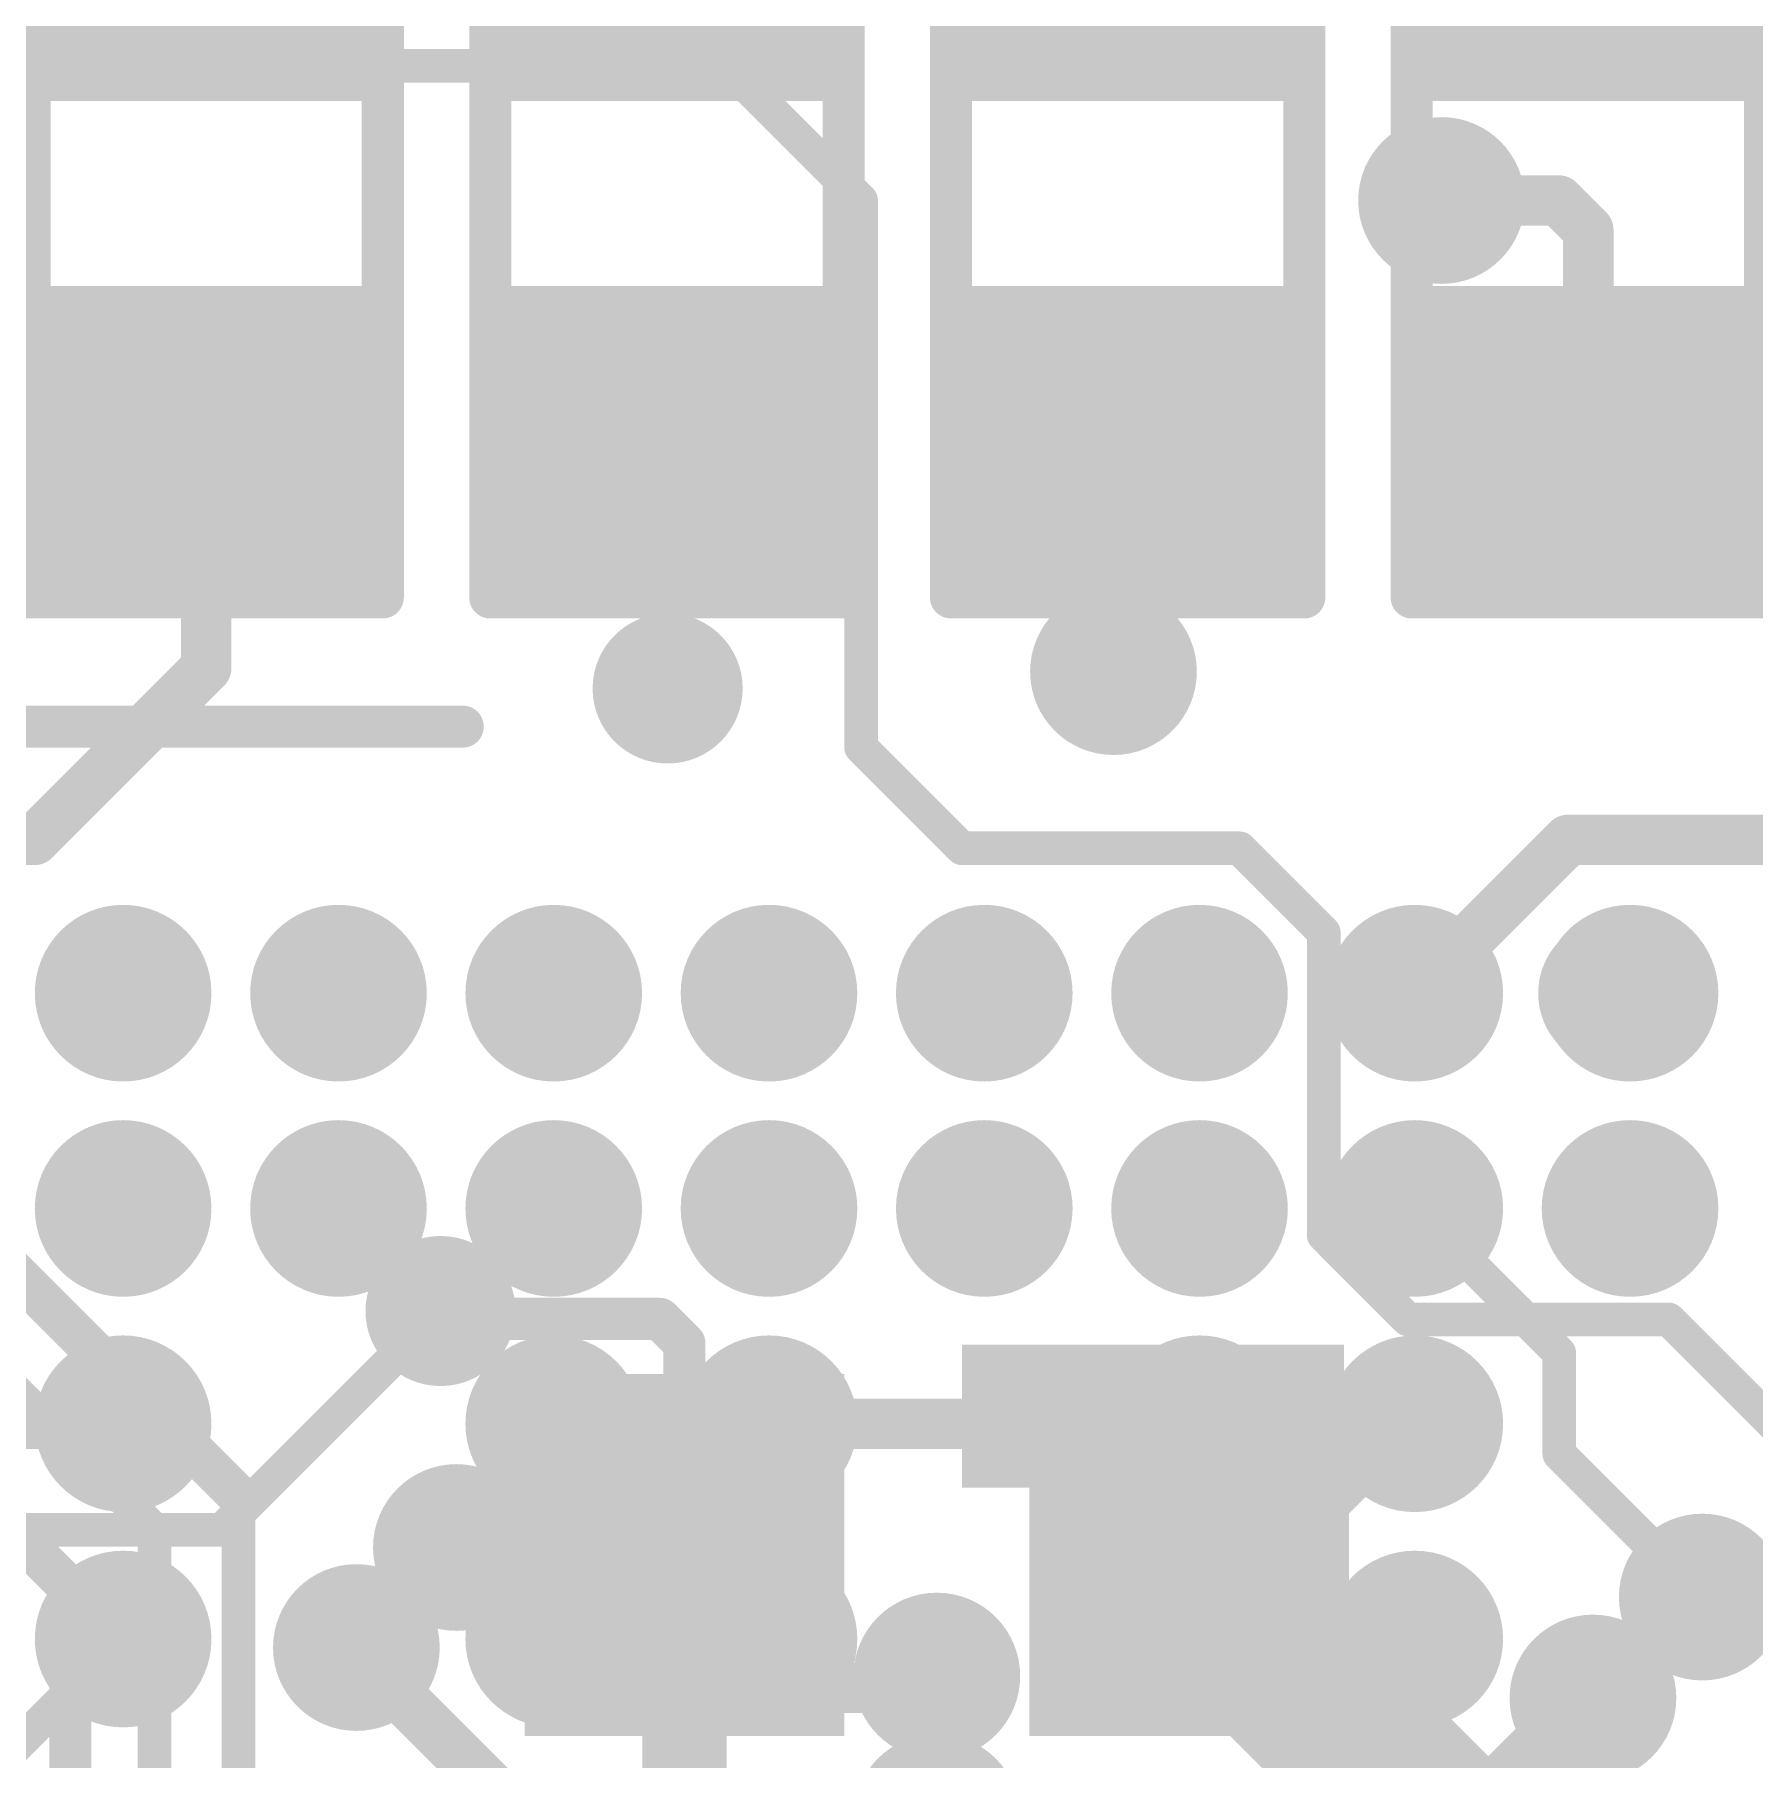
# Model space of a CAD drawing. Header units: millimetres. Extents: x -0.39 to 4.37, y -0.38 to 3.54.
# Drawn here: x 1.5597 to 1.7642, y 1.9227 to 2.1277 of the extents above; entities that cross this region are included whole.
import ezdxf

# ---------------------------------------------------------------- set-up
doc = ezdxf.new("R2010")
doc.units = ezdxf.units.MM
doc.header["$MEASUREMENT"] = 0
for name, color, linetype in [('BottomLayer', 5, 'Continuous'), ('BottomPaste', 16, 'Continuous'), ('BottomSolder', 6, 'Continuous'), ('TopLayer', 1, 'Continuous'), ('TopOverlay', 2, 'Continuous'), ('TopPaste', 8, 'Continuous'), ('TopSolder', 216, 'Continuous'), ('ViaHoleLayer', 16, 'Continuous')]:
    doc.layers.add(name, color=color, linetype=linetype)

# ---------------------------------------------------------------- blocks, each defined once
blk = doc.blocks.new('RES0603_130')
at = {"layer": 'TopLayer'}
for points in [[(-0.015, 0.0175), (-0.015, -0.0175), (-0.045, -0.0175), (-0.045, 0.0175)], [(0.045, 0.0175), (0.045, -0.0175), (0.015, -0.0175), (0.015, 0.0175)]]:
    blk.add_hatch(color=1, dxfattribs=at).paths.add_polyline_path(points)
at = {"layer": 'TopPaste'}
for points in [[(-0.015, 0.0175), (-0.015, -0.0175), (-0.045, -0.0175), (-0.045, 0.0175)], [(0.045, 0.0175), (0.045, -0.0175), (0.015, -0.0175), (0.015, 0.0175)]]:
    blk.add_hatch(color=8, dxfattribs=at).paths.add_polyline_path(points)
at = {"layer": 'TopSolder'}
for points in [[(-0.011, 0.0215), (-0.011, -0.0215), (-0.049, -0.0215), (-0.049, 0.0215)], [(0.049, 0.0215), (0.049, -0.0215), (0.011, -0.0215), (0.011, 0.0215)]]:
    blk.add_hatch(color=216, dxfattribs=at).paths.add_polyline_path(points)
at = {"layer": 'TopOverlay', "const_width": 0.005}
for points in [[(-0.048, 0.021), (-0.048, -0.021)], [(-0.048, 0.021), (0.048, 0.021)], [(0.048, 0.021), (0.048, -0.021)], [(-0.048, -0.021), (0.048, -0.021)]]:
    blk.add_lwpolyline(points, dxfattribs=at)
at = {"layer": 'TopOverlay', "const_width": 0.0025}
for points in [[(-0.04925, 0.021, 1), (-0.04675, 0.021, 1)], [(-0.04925, 0.021, 1), (-0.04675, 0.021, 1)], [(0.04675, 0.021, 1), (0.04925, 0.021, 1)], [(0.04675, 0.021, 1), (0.04925, 0.021, 1)], [(-0.04925, -0.021, 1), (-0.04675, -0.021, 1)], [(-0.04925, -0.021, 1), (-0.04675, -0.021, 1)], [(0.04675, -0.021, 1), (0.04925, -0.021, 1)], [(0.04675, -0.021, 1), (0.04925, -0.021, 1)]]:
    blk.add_lwpolyline(points, format="xyb", close=True, dxfattribs=at)
blk = doc.blocks.new('RES0603_132')
at = {"layer": 'TopLayer'}
for points in [[(-0.015, 0.0175), (-0.015, -0.0175), (-0.045, -0.0175), (-0.045, 0.0175)], [(0.045, 0.0175), (0.045, -0.0175), (0.015, -0.0175), (0.015, 0.0175)]]:
    blk.add_hatch(color=1, dxfattribs=at).paths.add_polyline_path(points)
at = {"layer": 'TopPaste'}
for points in [[(-0.015, 0.0175), (-0.015, -0.0175), (-0.045, -0.0175), (-0.045, 0.0175)], [(0.045, 0.0175), (0.045, -0.0175), (0.015, -0.0175), (0.015, 0.0175)]]:
    blk.add_hatch(color=8, dxfattribs=at).paths.add_polyline_path(points)
at = {"layer": 'TopSolder'}
for points in [[(-0.011, 0.0215), (-0.011, -0.0215), (-0.049, -0.0215), (-0.049, 0.0215)], [(0.049, 0.0215), (0.049, -0.0215), (0.011, -0.0215), (0.011, 0.0215)]]:
    blk.add_hatch(color=216, dxfattribs=at).paths.add_polyline_path(points)
at = {"layer": 'TopOverlay', "const_width": 0.005}
for points in [[(-0.048, -0.021), (-0.048, 0.021)], [(0.048, 0.021), (-0.048, 0.021)], [(0.048, -0.021), (0.048, 0.021)], [(0.048, -0.021), (-0.048, -0.021)]]:
    blk.add_lwpolyline(points, dxfattribs=at)
at = {"layer": 'TopOverlay', "const_width": 0.0025}
for points in [[(-0.04925, 0.021, 1), (-0.04675, 0.021, 1)], [(-0.04925, 0.021, 1), (-0.04675, 0.021, 1)], [(0.04675, 0.021, 1), (0.04925, 0.021, 1)], [(0.04675, 0.021, 1), (0.04925, 0.021, 1)], [(-0.04925, -0.021, 1), (-0.04675, -0.021, 1)], [(-0.04925, -0.021, 1), (-0.04675, -0.021, 1)], [(0.04675, -0.021, 1), (0.04925, -0.021, 1)], [(0.04675, -0.021, 1), (0.04925, -0.021, 1)]]:
    blk.add_lwpolyline(points, format="xyb", close=True, dxfattribs=at)
blk = doc.blocks.new('RES0603_133')
at = {"layer": 'TopLayer'}
for points in [[(-0.015, 0.0175), (-0.015, -0.0175), (-0.045, -0.0175), (-0.045, 0.0175)], [(0.045, 0.0175), (0.045, -0.0175), (0.015, -0.0175), (0.015, 0.0175)]]:
    blk.add_hatch(color=1, dxfattribs=at).paths.add_polyline_path(points)
at = {"layer": 'TopPaste'}
for points in [[(-0.015, 0.0175), (-0.015, -0.0175), (-0.045, -0.0175), (-0.045, 0.0175)], [(0.045, 0.0175), (0.045, -0.0175), (0.015, -0.0175), (0.015, 0.0175)]]:
    blk.add_hatch(color=8, dxfattribs=at).paths.add_polyline_path(points)
at = {"layer": 'TopSolder'}
for points in [[(-0.011, 0.0215), (-0.011, -0.0215), (-0.049, -0.0215), (-0.049, 0.0215)], [(0.049, 0.0215), (0.049, -0.0215), (0.011, -0.0215), (0.011, 0.0215)]]:
    blk.add_hatch(color=216, dxfattribs=at).paths.add_polyline_path(points)
at = {"layer": 'TopOverlay', "const_width": 0.005}
for points in [[(0.048, 0.021), (-0.048, 0.021)], [(-0.048, -0.021), (-0.048, 0.021)], [(0.048, -0.021), (0.048, 0.021)], [(0.048, -0.021), (-0.048, -0.021)]]:
    blk.add_lwpolyline(points, dxfattribs=at)
at = {"layer": 'TopOverlay', "const_width": 0.0025}
for points in [[(-0.04925, 0.021, 1), (-0.04675, 0.021, 1)], [(-0.04925, 0.021, 1), (-0.04675, 0.021, 1)], [(0.04675, 0.021, 1), (0.04925, 0.021, 1)], [(0.04675, 0.021, 1), (0.04925, 0.021, 1)], [(-0.04925, -0.021, 1), (-0.04675, -0.021, 1)], [(-0.04925, -0.021, 1), (-0.04675, -0.021, 1)], [(0.04675, -0.021, 1), (0.04925, -0.021, 1)], [(0.04675, -0.021, 1), (0.04925, -0.021, 1)]]:
    blk.add_lwpolyline(points, format="xyb", close=True, dxfattribs=at)
blk = doc.blocks.new('RES0603_B_138')
at = {"layer": 'BottomLayer'}
for points in [[(-0.045, -0.0175), (-0.045, 0.0175), (-0.015, 0.0175), (-0.015, -0.0175)], [(0.015, -0.0175), (0.015, 0.0175), (0.045, 0.0175), (0.045, -0.0175)]]:
    blk.add_hatch(color=5, dxfattribs=at).paths.add_polyline_path(points)
at = {"layer": 'BottomPaste'}
for points in [[(-0.045, -0.0175), (-0.045, 0.0175), (-0.015, 0.0175), (-0.015, -0.0175)], [(0.015, -0.0175), (0.015, 0.0175), (0.045, 0.0175), (0.045, -0.0175)]]:
    blk.add_hatch(color=16, dxfattribs=at).paths.add_polyline_path(points)
at = {"layer": 'BottomSolder'}
for points in [[(-0.049, -0.0215), (-0.049, 0.0215), (-0.011, 0.0215), (-0.011, -0.0215)], [(0.011, -0.0215), (0.011, 0.0215), (0.049, 0.0215), (0.049, -0.0215)]]:
    blk.add_hatch(color=6, dxfattribs=at).paths.add_polyline_path(points)
blk = doc.blocks.new('RES0603_344')
at = {"layer": 'TopLayer'}
for points in [[(-0.015, 0.0175), (-0.015, -0.0175), (-0.045, -0.0175), (-0.045, 0.0175)], [(0.045, 0.0175), (0.045, -0.0175), (0.015, -0.0175), (0.015, 0.0175)]]:
    blk.add_hatch(color=1, dxfattribs=at).paths.add_polyline_path(points)
at = {"layer": 'TopPaste'}
for points in [[(-0.015, 0.0175), (-0.015, -0.0175), (-0.045, -0.0175), (-0.045, 0.0175)], [(0.045, 0.0175), (0.045, -0.0175), (0.015, -0.0175), (0.015, 0.0175)]]:
    blk.add_hatch(color=8, dxfattribs=at).paths.add_polyline_path(points)
at = {"layer": 'TopSolder'}
for points in [[(-0.011, 0.0215), (-0.011, -0.0215), (-0.049, -0.0215), (-0.049, 0.0215)], [(0.049, 0.0215), (0.049, -0.0215), (0.011, -0.0215), (0.011, 0.0215)]]:
    blk.add_hatch(color=216, dxfattribs=at).paths.add_polyline_path(points)
at = {"layer": 'TopOverlay', "const_width": 0.005}
for points in [[(-0.048, -0.021), (-0.048, 0.021)], [(0.048, 0.021), (-0.048, 0.021)], [(0.048, -0.021), (0.048, 0.021)], [(0.048, -0.021), (-0.048, -0.021)]]:
    blk.add_lwpolyline(points, dxfattribs=at)
at = {"layer": 'TopOverlay', "const_width": 0.0025}
for points in [[(-0.04925, 0.021, 1), (-0.04675, 0.021, 1)], [(-0.04925, 0.021, 1), (-0.04675, 0.021, 1)], [(0.04675, 0.021, 1), (0.04925, 0.021, 1)], [(0.04675, 0.021, 1), (0.04925, 0.021, 1)], [(-0.04925, -0.021, 1), (-0.04675, -0.021, 1)], [(-0.04925, -0.021, 1), (-0.04675, -0.021, 1)], [(0.04675, -0.021, 1), (0.04925, -0.021, 1)], [(0.04675, -0.021, 1), (0.04925, -0.021, 1)]]:
    blk.add_lwpolyline(points, format="xyb", close=True, dxfattribs=at)
blk = doc.blocks.new('RK3399_364')
at = {"layer": 'TopLayer'}
h = blk.add_hatch(color=1, dxfattribs=at)
edge = h.paths.add_edge_path()
edge.add_arc((0.10236, -0.30709), 0.0065, 0, 360)
h = blk.add_hatch(color=1, dxfattribs=at)
edge = h.paths.add_edge_path()
edge.add_arc((0.12795, -0.30709), 0.0065, 0, 360)
h = blk.add_hatch(color=1, dxfattribs=at)
edge = h.paths.add_edge_path()
edge.add_arc((0.17913, -0.30709), 0.0065, 0, 360)
h = blk.add_hatch(color=1, dxfattribs=at)
edge = h.paths.add_edge_path()
edge.add_arc((0.20472, -0.30709), 0.0065, 0, 360)
h = blk.add_hatch(color=1, dxfattribs=at)
edge = h.paths.add_edge_path()
edge.add_arc((0.25591, -0.30709), 0.0065, 0, 360)
h = blk.add_hatch(color=1, dxfattribs=at)
edge = h.paths.add_edge_path()
edge.add_arc((0.10236, -0.33268), 0.0065, 0, 360)
h = blk.add_hatch(color=1, dxfattribs=at)
edge = h.paths.add_edge_path()
edge.add_arc((0.12795, -0.33268), 0.0065, 0, 360)
h = blk.add_hatch(color=1, dxfattribs=at)
edge = h.paths.add_edge_path()
edge.add_arc((0.17913, -0.33268), 0.0065, 0, 360)
h = blk.add_hatch(color=1, dxfattribs=at)
edge = h.paths.add_edge_path()
edge.add_arc((0.20472, -0.33268), 0.0065, 0, 360)
h = blk.add_hatch(color=1, dxfattribs=at)
edge = h.paths.add_edge_path()
edge.add_arc((0.25591, -0.33268), 0.0065, 0, 360)
h = blk.add_hatch(color=1, dxfattribs=at)
edge = h.paths.add_edge_path()
edge.add_arc((0.07677, -0.35827), 0.0065, 0, 360)
h = blk.add_hatch(color=1, dxfattribs=at)
edge = h.paths.add_edge_path()
edge.add_arc((0.10236, -0.35827), 0.0065, 0, 360)
h = blk.add_hatch(color=1, dxfattribs=at)
edge = h.paths.add_edge_path()
edge.add_arc((0.12795, -0.35827), 0.0065, 0, 360)
h = blk.add_hatch(color=1, dxfattribs=at)
edge = h.paths.add_edge_path()
edge.add_arc((0.15354, -0.35827), 0.0065, 0, 360)
h = blk.add_hatch(color=1, dxfattribs=at)
edge = h.paths.add_edge_path()
edge.add_arc((0.17913, -0.35827), 0.0065, 0, 360)
h = blk.add_hatch(color=1, dxfattribs=at)
edge = h.paths.add_edge_path()
edge.add_arc((0.20472, -0.35827), 0.0065, 0, 360)
h = blk.add_hatch(color=1, dxfattribs=at)
edge = h.paths.add_edge_path()
edge.add_arc((0.23031, -0.35827), 0.0065, 0, 360)
h = blk.add_hatch(color=1, dxfattribs=at)
edge = h.paths.add_edge_path()
edge.add_arc((0.25591, -0.35827), 0.0065, 0, 360)
h = blk.add_hatch(color=1, dxfattribs=at)
edge = h.paths.add_edge_path()
edge.add_arc((0.07677, -0.38386), 0.0065, 0, 360)
h = blk.add_hatch(color=1, dxfattribs=at)
edge = h.paths.add_edge_path()
edge.add_arc((0.10236, -0.38386), 0.0065, 0, 360)
h = blk.add_hatch(color=1, dxfattribs=at)
edge = h.paths.add_edge_path()
edge.add_arc((0.12795, -0.38386), 0.0065, 0, 360)
h = blk.add_hatch(color=1, dxfattribs=at)
edge = h.paths.add_edge_path()
edge.add_arc((0.15354, -0.38386), 0.0065, 0, 360)
h = blk.add_hatch(color=1, dxfattribs=at)
edge = h.paths.add_edge_path()
edge.add_arc((0.17913, -0.38386), 0.0065, 0, 360)
h = blk.add_hatch(color=1, dxfattribs=at)
edge = h.paths.add_edge_path()
edge.add_arc((0.20472, -0.38386), 0.0065, 0, 360)
h = blk.add_hatch(color=1, dxfattribs=at)
edge = h.paths.add_edge_path()
edge.add_arc((0.23031, -0.38386), 0.0065, 0, 360)
h = blk.add_hatch(color=1, dxfattribs=at)
edge = h.paths.add_edge_path()
edge.add_arc((0.25591, -0.38386), 0.0065, 0, 360)
at = {"layer": 'TopPaste'}
h = blk.add_hatch(color=8, dxfattribs=at)
edge = h.paths.add_edge_path()
edge.add_arc((0.10236, -0.30709), 0.0065, 0, 360)
h = blk.add_hatch(color=8, dxfattribs=at)
edge = h.paths.add_edge_path()
edge.add_arc((0.12795, -0.30709), 0.0065, 0, 360)
h = blk.add_hatch(color=8, dxfattribs=at)
edge = h.paths.add_edge_path()
edge.add_arc((0.17913, -0.30709), 0.0065, 0, 360)
h = blk.add_hatch(color=8, dxfattribs=at)
edge = h.paths.add_edge_path()
edge.add_arc((0.20472, -0.30709), 0.0065, 0, 360)
h = blk.add_hatch(color=8, dxfattribs=at)
edge = h.paths.add_edge_path()
edge.add_arc((0.25591, -0.30709), 0.0065, 0, 360)
h = blk.add_hatch(color=8, dxfattribs=at)
edge = h.paths.add_edge_path()
edge.add_arc((0.10236, -0.33268), 0.0065, 0, 360)
h = blk.add_hatch(color=8, dxfattribs=at)
edge = h.paths.add_edge_path()
edge.add_arc((0.12795, -0.33268), 0.0065, 0, 360)
h = blk.add_hatch(color=8, dxfattribs=at)
edge = h.paths.add_edge_path()
edge.add_arc((0.17913, -0.33268), 0.0065, 0, 360)
h = blk.add_hatch(color=8, dxfattribs=at)
edge = h.paths.add_edge_path()
edge.add_arc((0.20472, -0.33268), 0.0065, 0, 360)
h = blk.add_hatch(color=8, dxfattribs=at)
edge = h.paths.add_edge_path()
edge.add_arc((0.25591, -0.33268), 0.0065, 0, 360)
h = blk.add_hatch(color=8, dxfattribs=at)
edge = h.paths.add_edge_path()
edge.add_arc((0.07677, -0.35827), 0.0065, 0, 360)
h = blk.add_hatch(color=8, dxfattribs=at)
edge = h.paths.add_edge_path()
edge.add_arc((0.10236, -0.35827), 0.0065, 0, 360)
h = blk.add_hatch(color=8, dxfattribs=at)
edge = h.paths.add_edge_path()
edge.add_arc((0.12795, -0.35827), 0.0065, 0, 360)
h = blk.add_hatch(color=8, dxfattribs=at)
edge = h.paths.add_edge_path()
edge.add_arc((0.15354, -0.35827), 0.0065, 0, 360)
h = blk.add_hatch(color=8, dxfattribs=at)
edge = h.paths.add_edge_path()
edge.add_arc((0.17913, -0.35827), 0.0065, 0, 360)
h = blk.add_hatch(color=8, dxfattribs=at)
edge = h.paths.add_edge_path()
edge.add_arc((0.20472, -0.35827), 0.0065, 0, 360)
h = blk.add_hatch(color=8, dxfattribs=at)
edge = h.paths.add_edge_path()
edge.add_arc((0.23031, -0.35827), 0.0065, 0, 360)
h = blk.add_hatch(color=8, dxfattribs=at)
edge = h.paths.add_edge_path()
edge.add_arc((0.25591, -0.35827), 0.0065, 0, 360)
h = blk.add_hatch(color=8, dxfattribs=at)
edge = h.paths.add_edge_path()
edge.add_arc((0.07677, -0.38386), 0.0065, 0, 360)
h = blk.add_hatch(color=8, dxfattribs=at)
edge = h.paths.add_edge_path()
edge.add_arc((0.10236, -0.38386), 0.0065, 0, 360)
h = blk.add_hatch(color=8, dxfattribs=at)
edge = h.paths.add_edge_path()
edge.add_arc((0.12795, -0.38386), 0.0065, 0, 360)
h = blk.add_hatch(color=8, dxfattribs=at)
edge = h.paths.add_edge_path()
edge.add_arc((0.15354, -0.38386), 0.0065, 0, 360)
h = blk.add_hatch(color=8, dxfattribs=at)
edge = h.paths.add_edge_path()
edge.add_arc((0.17913, -0.38386), 0.0065, 0, 360)
h = blk.add_hatch(color=8, dxfattribs=at)
edge = h.paths.add_edge_path()
edge.add_arc((0.20472, -0.38386), 0.0065, 0, 360)
h = blk.add_hatch(color=8, dxfattribs=at)
edge = h.paths.add_edge_path()
edge.add_arc((0.23031, -0.38386), 0.0065, 0, 360)
h = blk.add_hatch(color=8, dxfattribs=at)
edge = h.paths.add_edge_path()
edge.add_arc((0.25591, -0.38386), 0.0065, 0, 360)
at = {"layer": 'TopSolder'}
h = blk.add_hatch(color=216, dxfattribs=at)
edge = h.paths.add_edge_path()
edge.add_arc((0.10236, -0.30709), 0.0105, 0, 360)
h = blk.add_hatch(color=216, dxfattribs=at)
edge = h.paths.add_edge_path()
edge.add_arc((0.12795, -0.30709), 0.0105, 0, 360)
h = blk.add_hatch(color=216, dxfattribs=at)
edge = h.paths.add_edge_path()
edge.add_arc((0.17913, -0.30709), 0.0105, 0, 360)
h = blk.add_hatch(color=216, dxfattribs=at)
edge = h.paths.add_edge_path()
edge.add_arc((0.20472, -0.30709), 0.0105, 0, 360)
h = blk.add_hatch(color=216, dxfattribs=at)
edge = h.paths.add_edge_path()
edge.add_arc((0.25591, -0.30709), 0.0105, 0, 360)
h = blk.add_hatch(color=216, dxfattribs=at)
edge = h.paths.add_edge_path()
edge.add_arc((0.10236, -0.33268), 0.0105, 0, 360)
h = blk.add_hatch(color=216, dxfattribs=at)
edge = h.paths.add_edge_path()
edge.add_arc((0.12795, -0.33268), 0.0105, 0, 360)
h = blk.add_hatch(color=216, dxfattribs=at)
edge = h.paths.add_edge_path()
edge.add_arc((0.17913, -0.33268), 0.0105, 0, 360)
h = blk.add_hatch(color=216, dxfattribs=at)
edge = h.paths.add_edge_path()
edge.add_arc((0.20472, -0.33268), 0.0105, 0, 360)
h = blk.add_hatch(color=216, dxfattribs=at)
edge = h.paths.add_edge_path()
edge.add_arc((0.25591, -0.33268), 0.0105, 0, 360)
h = blk.add_hatch(color=216, dxfattribs=at)
edge = h.paths.add_edge_path()
edge.add_arc((0.07677, -0.35827), 0.0105, 0, 360)
h = blk.add_hatch(color=216, dxfattribs=at)
edge = h.paths.add_edge_path()
edge.add_arc((0.10236, -0.35827), 0.0105, 0, 360)
h = blk.add_hatch(color=216, dxfattribs=at)
edge = h.paths.add_edge_path()
edge.add_arc((0.12795, -0.35827), 0.0105, 0, 360)
h = blk.add_hatch(color=216, dxfattribs=at)
edge = h.paths.add_edge_path()
edge.add_arc((0.15354, -0.35827), 0.0105, 0, 360)
h = blk.add_hatch(color=216, dxfattribs=at)
edge = h.paths.add_edge_path()
edge.add_arc((0.17913, -0.35827), 0.0105, 0, 360)
h = blk.add_hatch(color=216, dxfattribs=at)
edge = h.paths.add_edge_path()
edge.add_arc((0.20472, -0.35827), 0.0105, 0, 360)
h = blk.add_hatch(color=216, dxfattribs=at)
edge = h.paths.add_edge_path()
edge.add_arc((0.23031, -0.35827), 0.0105, 0, 360)
h = blk.add_hatch(color=216, dxfattribs=at)
edge = h.paths.add_edge_path()
edge.add_arc((0.25591, -0.35827), 0.0105, 0, 360)
h = blk.add_hatch(color=216, dxfattribs=at)
edge = h.paths.add_edge_path()
edge.add_arc((0.07677, -0.38386), 0.0105, 0, 360)
h = blk.add_hatch(color=216, dxfattribs=at)
edge = h.paths.add_edge_path()
edge.add_arc((0.10236, -0.38386), 0.0105, 0, 360)
h = blk.add_hatch(color=216, dxfattribs=at)
edge = h.paths.add_edge_path()
edge.add_arc((0.12795, -0.38386), 0.0105, 0, 360)
h = blk.add_hatch(color=216, dxfattribs=at)
edge = h.paths.add_edge_path()
edge.add_arc((0.15354, -0.38386), 0.0105, 0, 360)
h = blk.add_hatch(color=216, dxfattribs=at)
edge = h.paths.add_edge_path()
edge.add_arc((0.17913, -0.38386), 0.0105, 0, 360)
h = blk.add_hatch(color=216, dxfattribs=at)
edge = h.paths.add_edge_path()
edge.add_arc((0.20472, -0.38386), 0.0105, 0, 360)
h = blk.add_hatch(color=216, dxfattribs=at)
edge = h.paths.add_edge_path()
edge.add_arc((0.23031, -0.38386), 0.0105, 0, 360)
h = blk.add_hatch(color=216, dxfattribs=at)
edge = h.paths.add_edge_path()
edge.add_arc((0.25591, -0.38386), 0.0105, 0, 360)
at = {"layer": 'TopOverlay', "const_width": 0.005}
blk.add_lwpolyline([(0.41554, -0.41554), (0.21554, -0.41554)], dxfattribs=at)
at = {"layer": 'TopOverlay', "const_width": 0.0025}
blk.add_lwpolyline([(0.21429, -0.41554, 1), (0.21679, -0.41554, 1)], format="xyb", close=True, dxfattribs=at)

msp = doc.modelspace()

# ---------------------------------------------------------------- hatches: boundary and pattern name
at = {"layer": 'BottomLayer'}
h = msp.add_hatch(color=5, dxfattribs=at)
edge = h.paths.add_edge_path()
edge.add_arc((1.727, 2.108), 0.00591, 0, 360)
h = msp.add_hatch(color=5, dxfattribs=at)
edge = h.paths.add_edge_path()
edge.add_arc((1.688, 2.052), 0.00591, 0, 360)
h = msp.add_hatch(color=5, dxfattribs=at)
edge = h.paths.add_edge_path()
edge.add_arc((1.635, 2.05), 0.00492, 0, 360)
h = msp.add_hatch(color=5, dxfattribs=at)
edge = h.paths.add_edge_path()
edge.add_arc((1.57028, 2.01377), 0.00492, 0, 360)
h = msp.add_hatch(color=5, dxfattribs=at)
edge = h.paths.add_edge_path()
edge.add_arc((1.59587, 2.01377), 0.00492, 0, 360)
h = msp.add_hatch(color=5, dxfattribs=at)
edge = h.paths.add_edge_path()
edge.add_arc((1.62146, 2.01377), 0.00492, 0, 360)
h = msp.add_hatch(color=5, dxfattribs=at)
edge = h.paths.add_edge_path()
edge.add_arc((1.64705, 2.01377), 0.00492, 0, 360)
h = msp.add_hatch(color=5, dxfattribs=at)
edge = h.paths.add_edge_path()
edge.add_arc((1.67264, 2.01377), 0.00492, 0, 360)
h = msp.add_hatch(color=5, dxfattribs=at)
edge = h.paths.add_edge_path()
edge.add_arc((1.69823, 2.01377), 0.00492, 0, 360)
h = msp.add_hatch(color=5, dxfattribs=at)
edge = h.paths.add_edge_path()
edge.add_arc((1.74741, 2.01377), 0.00492, 0, 360)
h = msp.add_hatch(color=5, dxfattribs=at)
edge = h.paths.add_edge_path()
edge.add_arc((1.57028, 1.98818), 0.00492, 0, 360)
h = msp.add_hatch(color=5, dxfattribs=at)
edge = h.paths.add_edge_path()
edge.add_arc((1.59587, 1.98818), 0.00492, 0, 360)
h = msp.add_hatch(color=5, dxfattribs=at)
edge = h.paths.add_edge_path()
edge.add_arc((1.62146, 1.98818), 0.00492, 0, 360)
h = msp.add_hatch(color=5, dxfattribs=at)
edge = h.paths.add_edge_path()
edge.add_arc((1.64705, 1.98818), 0.00492, 0, 360)
h = msp.add_hatch(color=5, dxfattribs=at)
edge = h.paths.add_edge_path()
edge.add_arc((1.67264, 1.98818), 0.00492, 0, 360)
h = msp.add_hatch(color=5, dxfattribs=at)
edge = h.paths.add_edge_path()
edge.add_arc((1.69823, 1.98818), 0.00492, 0, 360)
h = msp.add_hatch(color=5, dxfattribs=at)
edge = h.paths.add_edge_path()
edge.add_arc((1.74941, 1.98818), 0.00492, 0, 360)
h = msp.add_hatch(color=5, dxfattribs=at)
edge = h.paths.add_edge_path()
edge.add_arc((1.608, 1.976), 0.00492, 0, 360)
for points in [[(1.67, 1.955), (1.71541, 1.955), (1.71541, 1.972), (1.67, 1.972)], [(1.681, 1.92609), (1.71541, 1.92609), (1.71541, 1.972), (1.681, 1.972)]]:
    msp.add_hatch(color=5, dxfattribs=at).paths.add_polyline_path(points)
h = msp.add_hatch(color=5, dxfattribs=at)
edge = h.paths.add_edge_path()
edge.add_arc((1.60989, 1.94789), 0.00591, 0, 360)
h = msp.add_hatch(color=5, dxfattribs=at)
edge = h.paths.add_edge_path()
edge.add_arc((1.758, 1.942), 0.00591, 0, 360)
h = msp.add_hatch(color=5, dxfattribs=at)
edge = h.paths.add_edge_path()
edge.add_arc((1.598, 1.936), 0.00591, 0, 360)
h = msp.add_hatch(color=5, dxfattribs=at)
edge = h.paths.add_edge_path()
edge.add_arc((1.667, 1.93261), 0.00591, 0, 360)
h = msp.add_hatch(color=5, dxfattribs=at)
edge = h.paths.add_edge_path()
edge.add_arc((1.745, 1.93), 0.00591, 0, 360)
at = {"layer": 'BottomSolder'}
h = msp.add_hatch(color=6, dxfattribs=at)
edge = h.paths.add_edge_path()
edge.add_arc((1.727, 2.108), 0.00991, 0, 360)
h = msp.add_hatch(color=6, dxfattribs=at)
edge = h.paths.add_edge_path()
edge.add_arc((1.688, 2.052), 0.00991, 0, 360)
h = msp.add_hatch(color=6, dxfattribs=at)
edge = h.paths.add_edge_path()
edge.add_arc((1.635, 2.05), 0.00892, 0, 360)
h = msp.add_hatch(color=6, dxfattribs=at)
edge = h.paths.add_edge_path()
edge.add_arc((1.57028, 2.01377), 0.00892, 0, 360)
h = msp.add_hatch(color=6, dxfattribs=at)
edge = h.paths.add_edge_path()
edge.add_arc((1.59587, 2.01377), 0.00892, 0, 360)
h = msp.add_hatch(color=6, dxfattribs=at)
edge = h.paths.add_edge_path()
edge.add_arc((1.62146, 2.01377), 0.00892, 0, 360)
h = msp.add_hatch(color=6, dxfattribs=at)
edge = h.paths.add_edge_path()
edge.add_arc((1.64705, 2.01377), 0.00892, 0, 360)
h = msp.add_hatch(color=6, dxfattribs=at)
edge = h.paths.add_edge_path()
edge.add_arc((1.67264, 2.01377), 0.00892, 0, 360)
h = msp.add_hatch(color=6, dxfattribs=at)
edge = h.paths.add_edge_path()
edge.add_arc((1.69823, 2.01377), 0.00892, 0, 360)
h = msp.add_hatch(color=6, dxfattribs=at)
edge = h.paths.add_edge_path()
edge.add_arc((1.74741, 2.01377), 0.00892, 0, 360)
h = msp.add_hatch(color=6, dxfattribs=at)
edge = h.paths.add_edge_path()
edge.add_arc((1.57028, 1.98818), 0.00892, 0, 360)
h = msp.add_hatch(color=6, dxfattribs=at)
edge = h.paths.add_edge_path()
edge.add_arc((1.59587, 1.98818), 0.00892, 0, 360)
h = msp.add_hatch(color=6, dxfattribs=at)
edge = h.paths.add_edge_path()
edge.add_arc((1.62146, 1.98818), 0.00892, 0, 360)
h = msp.add_hatch(color=6, dxfattribs=at)
edge = h.paths.add_edge_path()
edge.add_arc((1.64705, 1.98818), 0.00892, 0, 360)
h = msp.add_hatch(color=6, dxfattribs=at)
edge = h.paths.add_edge_path()
edge.add_arc((1.67264, 1.98818), 0.00892, 0, 360)
h = msp.add_hatch(color=6, dxfattribs=at)
edge = h.paths.add_edge_path()
edge.add_arc((1.69823, 1.98818), 0.00892, 0, 360)
h = msp.add_hatch(color=6, dxfattribs=at)
edge = h.paths.add_edge_path()
edge.add_arc((1.74941, 1.98818), 0.00892, 0, 360)
h = msp.add_hatch(color=6, dxfattribs=at)
edge = h.paths.add_edge_path()
edge.add_arc((1.608, 1.976), 0.00892, 0, 360)
h = msp.add_hatch(color=6, dxfattribs=at)
edge = h.paths.add_edge_path()
edge.add_arc((1.60989, 1.94789), 0.00991, 0, 360)
h = msp.add_hatch(color=6, dxfattribs=at)
edge = h.paths.add_edge_path()
edge.add_arc((1.758, 1.942), 0.00991, 0, 360)
h = msp.add_hatch(color=6, dxfattribs=at)
edge = h.paths.add_edge_path()
edge.add_arc((1.598, 1.936), 0.00991, 0, 360)
h = msp.add_hatch(color=6, dxfattribs=at)
edge = h.paths.add_edge_path()
edge.add_arc((1.667, 1.93261), 0.00991, 0, 360)
h = msp.add_hatch(color=6, dxfattribs=at)
edge = h.paths.add_edge_path()
edge.add_arc((1.745, 1.93), 0.00991, 0, 360)
h = msp.add_hatch(color=6, dxfattribs=at)
edge = h.paths.add_edge_path()
edge.add_arc((1.667, 1.9158), 0.00991, 0, 360)
at = {"layer": 'TopLayer'}
h = msp.add_hatch(color=1, dxfattribs=at)
edge = h.paths.add_edge_path()
edge.add_arc((1.727, 2.108), 0.00591, 0, 360)
h = msp.add_hatch(color=1, dxfattribs=at)
edge = h.paths.add_edge_path()
edge.add_arc((1.688, 2.052), 0.00591, 0, 360)
h = msp.add_hatch(color=1, dxfattribs=at)
edge = h.paths.add_edge_path()
edge.add_arc((1.635, 2.05), 0.00492, 0, 360)
h = msp.add_hatch(color=1, dxfattribs=at)
edge = h.paths.add_edge_path()
edge.add_arc((1.57028, 2.01377), 0.00492, 0, 360)
h = msp.add_hatch(color=1, dxfattribs=at)
edge = h.paths.add_edge_path()
edge.add_arc((1.59587, 2.01377), 0.00492, 0, 360)
h = msp.add_hatch(color=1, dxfattribs=at)
edge = h.paths.add_edge_path()
edge.add_arc((1.62146, 2.01377), 0.00492, 0, 360)
h = msp.add_hatch(color=1, dxfattribs=at)
edge = h.paths.add_edge_path()
edge.add_arc((1.64705, 2.01377), 0.00492, 0, 360)
h = msp.add_hatch(color=1, dxfattribs=at)
edge = h.paths.add_edge_path()
edge.add_arc((1.67264, 2.01377), 0.00492, 0, 360)
h = msp.add_hatch(color=1, dxfattribs=at)
edge = h.paths.add_edge_path()
edge.add_arc((1.69823, 2.01377), 0.00492, 0, 360)
h = msp.add_hatch(color=1, dxfattribs=at)
edge = h.paths.add_edge_path()
edge.add_arc((1.74741, 2.01377), 0.00492, 0, 360)
h = msp.add_hatch(color=1, dxfattribs=at)
edge = h.paths.add_edge_path()
edge.add_arc((1.57028, 1.98818), 0.00492, 0, 360)
h = msp.add_hatch(color=1, dxfattribs=at)
edge = h.paths.add_edge_path()
edge.add_arc((1.59587, 1.98818), 0.00492, 0, 360)
h = msp.add_hatch(color=1, dxfattribs=at)
edge = h.paths.add_edge_path()
edge.add_arc((1.62146, 1.98818), 0.00492, 0, 360)
h = msp.add_hatch(color=1, dxfattribs=at)
edge = h.paths.add_edge_path()
edge.add_arc((1.64705, 1.98818), 0.00492, 0, 360)
h = msp.add_hatch(color=1, dxfattribs=at)
edge = h.paths.add_edge_path()
edge.add_arc((1.67264, 1.98818), 0.00492, 0, 360)
h = msp.add_hatch(color=1, dxfattribs=at)
edge = h.paths.add_edge_path()
edge.add_arc((1.69823, 1.98818), 0.00492, 0, 360)
h = msp.add_hatch(color=1, dxfattribs=at)
edge = h.paths.add_edge_path()
edge.add_arc((1.74941, 1.98818), 0.00492, 0, 360)
h = msp.add_hatch(color=1, dxfattribs=at)
edge = h.paths.add_edge_path()
edge.add_arc((1.608, 1.976), 0.00492, 0, 360)
h = msp.add_hatch(color=1, dxfattribs=at)
edge = h.paths.add_edge_path()
edge.add_arc((1.60989, 1.94789), 0.00591, 0, 360)
h = msp.add_hatch(color=1, dxfattribs=at)
edge = h.paths.add_edge_path()
edge.add_arc((1.758, 1.942), 0.00591, 0, 360)
h = msp.add_hatch(color=1, dxfattribs=at)
edge = h.paths.add_edge_path()
edge.add_arc((1.598, 1.936), 0.00591, 0, 360)
h = msp.add_hatch(color=1, dxfattribs=at)
edge = h.paths.add_edge_path()
edge.add_arc((1.667, 1.93261), 0.00591, 0, 360)
h = msp.add_hatch(color=1, dxfattribs=at)
edge = h.paths.add_edge_path()
edge.add_arc((1.745, 1.93), 0.00591, 0, 360)
at = {"layer": 'TopSolder'}
h = msp.add_hatch(color=216, dxfattribs=at)
edge = h.paths.add_edge_path()
edge.add_arc((1.727, 2.108), 0.00991, 0, 360)
h = msp.add_hatch(color=216, dxfattribs=at)
edge = h.paths.add_edge_path()
edge.add_arc((1.688, 2.052), 0.00991, 0, 360)
h = msp.add_hatch(color=216, dxfattribs=at)
edge = h.paths.add_edge_path()
edge.add_arc((1.635, 2.05), 0.00892, 0, 360)
h = msp.add_hatch(color=216, dxfattribs=at)
edge = h.paths.add_edge_path()
edge.add_arc((1.57028, 2.01377), 0.00892, 0, 360)
h = msp.add_hatch(color=216, dxfattribs=at)
edge = h.paths.add_edge_path()
edge.add_arc((1.59587, 2.01377), 0.00892, 0, 360)
h = msp.add_hatch(color=216, dxfattribs=at)
edge = h.paths.add_edge_path()
edge.add_arc((1.62146, 2.01377), 0.00892, 0, 360)
h = msp.add_hatch(color=216, dxfattribs=at)
edge = h.paths.add_edge_path()
edge.add_arc((1.64705, 2.01377), 0.00892, 0, 360)
h = msp.add_hatch(color=216, dxfattribs=at)
edge = h.paths.add_edge_path()
edge.add_arc((1.67264, 2.01377), 0.00892, 0, 360)
h = msp.add_hatch(color=216, dxfattribs=at)
edge = h.paths.add_edge_path()
edge.add_arc((1.69823, 2.01377), 0.00892, 0, 360)
h = msp.add_hatch(color=216, dxfattribs=at)
edge = h.paths.add_edge_path()
edge.add_arc((1.74741, 2.01377), 0.00892, 0, 360)
h = msp.add_hatch(color=216, dxfattribs=at)
edge = h.paths.add_edge_path()
edge.add_arc((1.57028, 1.98818), 0.00892, 0, 360)
h = msp.add_hatch(color=216, dxfattribs=at)
edge = h.paths.add_edge_path()
edge.add_arc((1.59587, 1.98818), 0.00892, 0, 360)
h = msp.add_hatch(color=216, dxfattribs=at)
edge = h.paths.add_edge_path()
edge.add_arc((1.62146, 1.98818), 0.00892, 0, 360)
h = msp.add_hatch(color=216, dxfattribs=at)
edge = h.paths.add_edge_path()
edge.add_arc((1.64705, 1.98818), 0.00892, 0, 360)
h = msp.add_hatch(color=216, dxfattribs=at)
edge = h.paths.add_edge_path()
edge.add_arc((1.67264, 1.98818), 0.00892, 0, 360)
h = msp.add_hatch(color=216, dxfattribs=at)
edge = h.paths.add_edge_path()
edge.add_arc((1.69823, 1.98818), 0.00892, 0, 360)
h = msp.add_hatch(color=216, dxfattribs=at)
edge = h.paths.add_edge_path()
edge.add_arc((1.74941, 1.98818), 0.00892, 0, 360)
h = msp.add_hatch(color=216, dxfattribs=at)
edge = h.paths.add_edge_path()
edge.add_arc((1.608, 1.976), 0.00892, 0, 360)
h = msp.add_hatch(color=216, dxfattribs=at)
edge = h.paths.add_edge_path()
edge.add_arc((1.60989, 1.94789), 0.00991, 0, 360)
h = msp.add_hatch(color=216, dxfattribs=at)
edge = h.paths.add_edge_path()
edge.add_arc((1.758, 1.942), 0.00991, 0, 360)
h = msp.add_hatch(color=216, dxfattribs=at)
edge = h.paths.add_edge_path()
edge.add_arc((1.598, 1.936), 0.00991, 0, 360)
h = msp.add_hatch(color=216, dxfattribs=at)
edge = h.paths.add_edge_path()
edge.add_arc((1.667, 1.93261), 0.00991, 0, 360)
h = msp.add_hatch(color=216, dxfattribs=at)
edge = h.paths.add_edge_path()
edge.add_arc((1.745, 1.93), 0.00991, 0, 360)
h = msp.add_hatch(color=216, dxfattribs=at)
edge = h.paths.add_edge_path()
edge.add_arc((1.667, 1.9158), 0.00991, 0, 360)
at = {"layer": 'ViaHoleLayer'}
h = msp.add_hatch(color=16, dxfattribs=at)
edge = h.paths.add_edge_path()
edge.add_arc((1.727, 2.108), 0.00394, 0, 360)
h = msp.add_hatch(color=16, dxfattribs=at)
edge = h.paths.add_edge_path()
edge.add_arc((1.688, 2.052), 0.00394, 0, 360)
h = msp.add_hatch(color=16, dxfattribs=at)
edge = h.paths.add_edge_path()
edge.add_arc((1.635, 2.05), 0.00394, 0, 360)
h = msp.add_hatch(color=16, dxfattribs=at)
edge = h.paths.add_edge_path()
edge.add_arc((1.57028, 2.01377), 0.00394, 0, 360)
h = msp.add_hatch(color=16, dxfattribs=at)
edge = h.paths.add_edge_path()
edge.add_arc((1.59587, 2.01377), 0.00394, 0, 360)
h = msp.add_hatch(color=16, dxfattribs=at)
edge = h.paths.add_edge_path()
edge.add_arc((1.62146, 2.01377), 0.00394, 0, 360)
h = msp.add_hatch(color=16, dxfattribs=at)
edge = h.paths.add_edge_path()
edge.add_arc((1.64705, 2.01377), 0.00394, 0, 360)
h = msp.add_hatch(color=16, dxfattribs=at)
edge = h.paths.add_edge_path()
edge.add_arc((1.67264, 2.01377), 0.00394, 0, 360)
h = msp.add_hatch(color=16, dxfattribs=at)
edge = h.paths.add_edge_path()
edge.add_arc((1.69823, 2.01377), 0.00394, 0, 360)
h = msp.add_hatch(color=16, dxfattribs=at)
edge = h.paths.add_edge_path()
edge.add_arc((1.74741, 2.01377), 0.00394, 0, 360)
h = msp.add_hatch(color=16, dxfattribs=at)
edge = h.paths.add_edge_path()
edge.add_arc((1.57028, 1.98818), 0.00394, 0, 360)
h = msp.add_hatch(color=16, dxfattribs=at)
edge = h.paths.add_edge_path()
edge.add_arc((1.59587, 1.98818), 0.00394, 0, 360)
h = msp.add_hatch(color=16, dxfattribs=at)
edge = h.paths.add_edge_path()
edge.add_arc((1.62146, 1.98818), 0.00394, 0, 360)
h = msp.add_hatch(color=16, dxfattribs=at)
edge = h.paths.add_edge_path()
edge.add_arc((1.64705, 1.98818), 0.00394, 0, 360)
h = msp.add_hatch(color=16, dxfattribs=at)
edge = h.paths.add_edge_path()
edge.add_arc((1.67264, 1.98818), 0.00394, 0, 360)
h = msp.add_hatch(color=16, dxfattribs=at)
edge = h.paths.add_edge_path()
edge.add_arc((1.69823, 1.98818), 0.00394, 0, 360)
h = msp.add_hatch(color=16, dxfattribs=at)
edge = h.paths.add_edge_path()
edge.add_arc((1.74941, 1.98818), 0.00394, 0, 360)
h = msp.add_hatch(color=16, dxfattribs=at)
edge = h.paths.add_edge_path()
edge.add_arc((1.608, 1.976), 0.00394, 0, 360)
h = msp.add_hatch(color=16, dxfattribs=at)
edge = h.paths.add_edge_path()
edge.add_arc((1.60989, 1.94789), 0.00394, 0, 360)
h = msp.add_hatch(color=16, dxfattribs=at)
edge = h.paths.add_edge_path()
edge.add_arc((1.758, 1.942), 0.00394, 0, 360)
h = msp.add_hatch(color=16, dxfattribs=at)
edge = h.paths.add_edge_path()
edge.add_arc((1.598, 1.936), 0.00394, 0, 360)
h = msp.add_hatch(color=16, dxfattribs=at)
edge = h.paths.add_edge_path()
edge.add_arc((1.667, 1.93261), 0.00394, 0, 360)
h = msp.add_hatch(color=16, dxfattribs=at)
edge = h.paths.add_edge_path()
edge.add_arc((1.745, 1.93), 0.00394, 0, 360)

# ---------------------------------------------------------------- linework, layer by layer
at = {"layer": 'BottomLayer'}
for points, const_width in [([(0.73244, 2.124), (1.642, 2.124)], 0.004), ([(1.642, 2.124), (1.658, 2.108)], 0.004), ([(1.658, 2.043), (1.658, 2.108)], 0.004), ([(1.658, 2.043), (1.67, 2.031)], 0.004), ([(1.67, 2.031), (1.703, 2.031)], 0.004), ([(1.703, 2.031), (1.713, 2.021)], 0.004), ([(1.713, 1.985), (1.713, 2.021)], 0.004), ([(1.498, 2.009), (1.564, 1.943)], 0.005), ([(1.513, 2.011), (1.574, 1.95)], 0.004), ([(1.53, 2.008), (1.584, 1.954)], 0.005), ([(1.713, 1.985), (1.723, 1.975)], 0.004), ([(1.608, 1.976), (1.60893, 1.97507)], 0.005), ([(1.60893, 1.97507), (1.63407, 1.97507)], 0.005), ([(1.63407, 1.97507), (1.637, 1.97214)], 0.005), ([(1.723, 1.975), (1.754, 1.975)], 0.004), ([(1.754, 1.975), (1.775, 1.954)], 0.004), ([(1.637, 1.947), (1.637, 1.97214)], 0.005), ([(1.697, 1.947), (1.702, 1.942)], 0.02), ([(1.584, 1.78185), (1.584, 1.954)], 0.004), ([(1.574, 1.76883), (1.574, 1.95)], 0.004), ([(1.702, 1.9395), (1.702, 1.942)], 0.02), ([(1.702, 1.9395), (1.72882, 1.91268)], 0.02), ([(1.637, 1.9135), (1.637, 1.941)], 0.01), ([(1.564, 1.735), (1.564, 1.943)], 0.005)]:
    msp.add_lwpolyline(points, dxfattribs=dict(at, const_width=const_width))
for points, const_width in [([(1.641, 2.124, 1), (1.643, 2.124, 1)], 0.002), ([(1.641, 2.124, 1), (1.643, 2.124, 1)], 0.002), ([(1.657, 2.108, 1), (1.659, 2.108, 1)], 0.002), ([(1.657, 2.108, 1), (1.659, 2.108, 1)], 0.002), ([(1.657, 2.043, 1), (1.659, 2.043, 1)], 0.002), ([(1.657, 2.043, 1), (1.659, 2.043, 1)], 0.002), ([(1.669, 2.031, 1), (1.671, 2.031, 1)], 0.002), ([(1.669, 2.031, 1), (1.671, 2.031, 1)], 0.002), ([(1.702, 2.031, 1), (1.704, 2.031, 1)], 0.002), ([(1.702, 2.031, 1), (1.704, 2.031, 1)], 0.002), ([(1.712, 2.021, 1), (1.714, 2.021, 1)], 0.002), ([(1.712, 2.021, 1), (1.714, 2.021, 1)], 0.002), ([(1.712, 1.985, 1), (1.714, 1.985, 1)], 0.002), ([(1.712, 1.985, 1), (1.714, 1.985, 1)], 0.002), ([(1.60675, 1.976, 1), (1.60925, 1.976, 1)], 0.0025), ([(1.60768, 1.97507, 1), (1.61018, 1.97507, 1)], 0.0025), ([(1.60768, 1.97507, 1), (1.61018, 1.97507, 1)], 0.0025), ([(1.63282, 1.97507, 1), (1.63532, 1.97507, 1)], 0.0025), ([(1.63282, 1.97507, 1), (1.63532, 1.97507, 1)], 0.0025), ([(1.722, 1.975, 1), (1.724, 1.975, 1)], 0.002), ([(1.722, 1.975, 1), (1.724, 1.975, 1)], 0.002), ([(1.753, 1.975, 1), (1.755, 1.975, 1)], 0.002), ([(1.753, 1.975, 1), (1.755, 1.975, 1)], 0.002), ([(1.63575, 1.97214, 1), (1.63825, 1.97214, 1)], 0.0025), ([(1.63575, 1.97214, 1), (1.63825, 1.97214, 1)], 0.0025), ([(1.58275, 1.954, 1), (1.58525, 1.954, 1)], 0.0025), ([(1.692, 1.947, 1), (1.702, 1.947, 1)], 0.01), ([(1.583, 1.954, 1), (1.585, 1.954, 1)], 0.002), ([(1.573, 1.95, 1), (1.575, 1.95, 1)], 0.002), ([(1.573, 1.95, 1), (1.575, 1.95, 1)], 0.002), ([(1.697, 1.942, 1), (1.707, 1.942, 1)], 0.01), ([(1.697, 1.942, 1), (1.707, 1.942, 1)], 0.01), ([(1.63575, 1.947, 1), (1.63825, 1.947, 1)], 0.0025), ([(1.697, 1.9395, 1), (1.707, 1.9395, 1)], 0.01), ([(1.697, 1.9395, 1), (1.707, 1.9395, 1)], 0.01), ([(1.6345, 1.941, 1), (1.6395, 1.941, 1)], 0.005), ([(1.56275, 1.943, 1), (1.56525, 1.943, 1)], 0.0025), ([(1.56275, 1.943, 1), (1.56525, 1.943, 1)], 0.0025)]:
    msp.add_lwpolyline(points, format="xyb", close=True, dxfattribs=dict(at, const_width=const_width))
at = {"layer": 'TopLayer'}
for points, const_width in [([(1.727, 2.108), (1.74094, 2.108)], 0.006), ([(1.74094, 2.108), (1.74445, 2.10449)], 0.006), ([(1.74445, 2.07882), (1.74445, 2.10449)], 0.006), ([(1.58014, 2.05242), (1.58014, 2.07882)], 0.006), ([(1.63491, 2.07882), (1.635, 2.07873)], 0.006), ([(1.635, 2.05), (1.635, 2.07873)], 0.006), ([(1.688, 2.07714), (1.68968, 2.07882)], 0.006), ([(1.688, 2.052), (1.688, 2.07714)], 0.006), ([(1.55972, 2.032), (1.58014, 2.05242)], 0.006), ([(1.513, 2.032), (1.55972, 2.032)], 0.006), ([(1.72382, 2.01377), (1.74205, 2.032)], 0.006), ([(1.74205, 2.032), (1.816, 2.032)], 0.006), ([(1.72382, 1.98818), (1.741, 1.97101)], 0.004), ([(1.582, 1.95), (1.608, 1.976)], 0.004), ([(1.741, 1.959), (1.741, 1.97101)], 0.004), ([(1.54469, 1.96259), (1.57028, 1.96259)], 0.006), ([(1.62146, 1.96259), (1.64682, 1.96259)], 0.006), ([(1.64705, 1.96259), (1.69823, 1.96259)], 0.006), ([(1.69823, 1.96259), (1.72382, 1.96259)], 0.006), ([(1.711, 1.94977), (1.72382, 1.96259)], 0.004), ([(1.741, 1.959), (1.758, 1.942)], 0.004), ([(1.55768, 1.95), (1.582, 1.95)], 0.004), ([(1.60989, 1.94789), (1.61023, 1.94789)], 0.006), ([(1.61023, 1.94789), (1.62112, 1.937)], 0.006), ([(1.711, 1.89864), (1.711, 1.94977)], 0.004), ([(1.62112, 1.937), (1.62146, 1.937)], 0.006), ([(1.64705, 1.937), (1.64827, 1.937)], 0.006), ([(1.64827, 1.937), (1.65406, 1.93121)], 0.006), ([(1.54094, 1.90767), (1.57028, 1.937)], 0.004), ([(1.598, 1.93544), (1.598, 1.936)], 0.006), ([(1.598, 1.93544), (1.62146, 1.91198)], 0.006), ([(1.65406, 1.93121), (1.66149, 1.93121)], 0.006), ([(1.72512, 1.91141), (1.74371, 1.93)], 0.006), ([(1.74371, 1.93), (1.745, 1.93)], 0.006)]:
    msp.add_lwpolyline(points, dxfattribs=dict(at, const_width=const_width))
for points, const_width in [([(1.7255, 2.108, 1), (1.7285, 2.108, 1)], 0.003), ([(1.73944, 2.108, 1), (1.74244, 2.108, 1)], 0.003), ([(1.73944, 2.108, 1), (1.74244, 2.108, 1)], 0.003), ([(1.74295, 2.10449, 1), (1.74595, 2.10449, 1)], 0.003), ([(1.74295, 2.10449, 1), (1.74595, 2.10449, 1)], 0.003), ([(1.57864, 2.07882, 1), (1.58164, 2.07882, 1)], 0.003), ([(1.63341, 2.07882, 1), (1.63641, 2.07882, 1)], 0.003), ([(1.6335, 2.07873, 1), (1.6365, 2.07873, 1)], 0.003), ([(1.6335, 2.07873, 1), (1.6365, 2.07873, 1)], 0.003), ([(1.68818, 2.07882, 1), (1.69118, 2.07882, 1)], 0.003), ([(1.74295, 2.07882, 1), (1.74595, 2.07882, 1)], 0.003), ([(1.6865, 2.07714, 1), (1.6895, 2.07714, 1)], 0.003), ([(1.6865, 2.07714, 1), (1.6895, 2.07714, 1)], 0.003), ([(1.57864, 2.05242, 1), (1.58164, 2.05242, 1)], 0.003), ([(1.57864, 2.05242, 1), (1.58164, 2.05242, 1)], 0.003), ([(1.6865, 2.052, 1), (1.6895, 2.052, 1)], 0.003), ([(1.6335, 2.05, 1), (1.6365, 2.05, 1)], 0.003), ([(1.55822, 2.032, 1), (1.56122, 2.032, 1)], 0.003), ([(1.55822, 2.032, 1), (1.56122, 2.032, 1)], 0.003), ([(1.74055, 2.032, 1), (1.74355, 2.032, 1)], 0.003), ([(1.74055, 2.032, 1), (1.74355, 2.032, 1)], 0.003), ([(1.72232, 2.01377, 1), (1.72532, 2.01377, 1)], 0.003), ([(1.72282, 1.98818, 1), (1.72482, 1.98818, 1)], 0.002), ([(1.607, 1.976, 1), (1.609, 1.976, 1)], 0.002), ([(1.74, 1.97101, 1), (1.742, 1.97101, 1)], 0.002), ([(1.74, 1.97101, 1), (1.742, 1.97101, 1)], 0.002), ([(1.56878, 1.96259, 1), (1.57178, 1.96259, 1)], 0.003), ([(1.61996, 1.96259, 1), (1.62296, 1.96259, 1)], 0.003), ([(1.64532, 1.96259, 1), (1.64832, 1.96259, 1)], 0.003), ([(1.64555, 1.96259, 1), (1.64855, 1.96259, 1)], 0.003), ([(1.69673, 1.96259, 1), (1.69973, 1.96259, 1)], 0.003), ([(1.69673, 1.96259, 1), (1.69973, 1.96259, 1)], 0.003), ([(1.72232, 1.96259, 1), (1.72532, 1.96259, 1)], 0.003), ([(1.72282, 1.96259, 1), (1.72482, 1.96259, 1)], 0.002), ([(1.74, 1.959, 1), (1.742, 1.959, 1)], 0.002), ([(1.74, 1.959, 1), (1.742, 1.959, 1)], 0.002), ([(1.581, 1.95, 1), (1.583, 1.95, 1)], 0.002), ([(1.581, 1.95, 1), (1.583, 1.95, 1)], 0.002), ([(1.60839, 1.94789, 1), (1.61139, 1.94789, 1)], 0.003), ([(1.60873, 1.94789, 1), (1.61173, 1.94789, 1)], 0.003), ([(1.60873, 1.94789, 1), (1.61173, 1.94789, 1)], 0.003), ([(1.71, 1.94977, 1), (1.712, 1.94977, 1)], 0.002), ([(1.71, 1.94977, 1), (1.712, 1.94977, 1)], 0.002), ([(1.757, 1.942, 1), (1.759, 1.942, 1)], 0.002), ([(1.61962, 1.937, 1), (1.62262, 1.937, 1)], 0.003), ([(1.61962, 1.937, 1), (1.62262, 1.937, 1)], 0.003), ([(1.61996, 1.937, 1), (1.62296, 1.937, 1)], 0.003), ([(1.64555, 1.937, 1), (1.64855, 1.937, 1)], 0.003), ([(1.64677, 1.937, 1), (1.64977, 1.937, 1)], 0.003), ([(1.64677, 1.937, 1), (1.64977, 1.937, 1)], 0.003), ([(1.56928, 1.937, 1), (1.57128, 1.937, 1)], 0.002), ([(1.5965, 1.936, 1), (1.5995, 1.936, 1)], 0.003), ([(1.5965, 1.93544, 1), (1.5995, 1.93544, 1)], 0.003), ([(1.5965, 1.93544, 1), (1.5995, 1.93544, 1)], 0.003), ([(1.65256, 1.93121, 1), (1.65556, 1.93121, 1)], 0.003), ([(1.65256, 1.93121, 1), (1.65556, 1.93121, 1)], 0.003), ([(1.65999, 1.93121, 1), (1.66299, 1.93121, 1)], 0.003), ([(1.74221, 1.93, 1), (1.74521, 1.93, 1)], 0.003), ([(1.74221, 1.93, 1), (1.74521, 1.93, 1)], 0.003), ([(1.7435, 1.93, 1), (1.7465, 1.93, 1)], 0.003)]:
    msp.add_lwpolyline(points, format="xyb", close=True, dxfattribs=dict(at, const_width=const_width))

# ---------------------------------------------------------------- block references
for name, p, rotation in [('RES0603_344', (1.58014, 2.10882), 270), ('RES0603_132', (1.63491, 2.10882), 270), ('RES0603_133', (1.68968, 2.10882), 270), ('RES0603_130', (1.74445, 2.10882), 90), ('RK3399_364', (1.82618, 1.62992), 180), ('RES0603_B_138', (1.667, 1.947), 180)]:
    msp.add_blockref(name, p, dxfattribs=dict(rotation=rotation))

doc.saveas('drawing.dxf')
